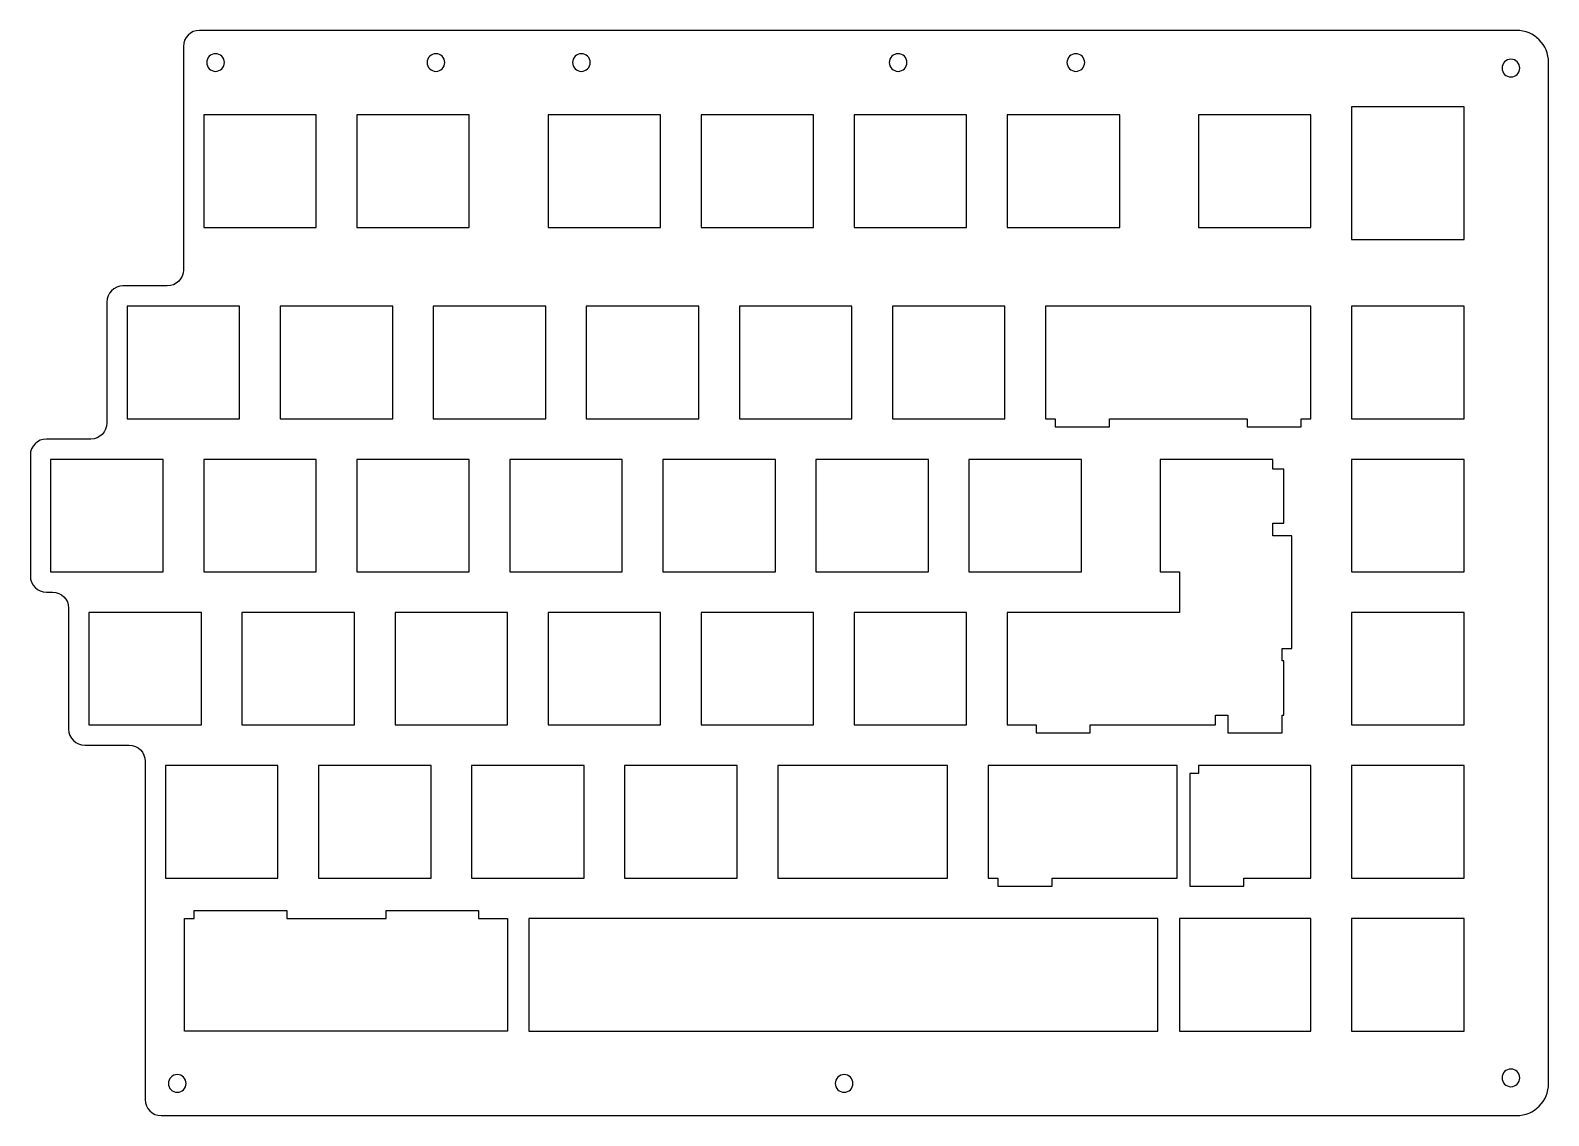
# Model space of a CAD drawing. Header units: inches. Extents: x 55 to 244, y -218 to -83.
import ezdxf

# ---------------------------------------------------------------- set-up
doc = ezdxf.new("R2010")
doc.units = ezdxf.units.IN
doc.header["$MEASUREMENT"] = 0
doc.layers.add('Layer 1', color=7, linetype='Continuous')

# ---------------------------------------------------------------- blocks, each defined once
blk = doc.blocks.new('block 2')
at = {"layer": 'Layer 1', "color": 7, "lineweight": 25, "true_color": 0xffffff}
blk.add_lwpolyline([(219.73, -108.75), (233.73, -108.75), (233.73, -92.25), (219.73, -92.25), (219.73, -108.75)], dxfattribs=at)
blk = doc.blocks.new('block 3')
at = {"layer": 'Layer 1', "color": 7, "lineweight": 25, "true_color": 0xffffff}
blk.add_lwpolyline([(219.73, -131.06), (233.73, -131.06), (233.73, -117.06), (219.73, -117.06), (219.73, -131.06)], dxfattribs=at)
blk = doc.blocks.new('block 4')
at = {"layer": 'Layer 1', "color": 7, "lineweight": 25, "true_color": 0xffffff}
blk.add_lwpolyline([(219.73, -150.11), (233.73, -150.11), (233.73, -136.11), (219.73, -136.11), (219.73, -150.11)], dxfattribs=at)
blk = doc.blocks.new('block 5')
at = {"layer": 'Layer 1', "color": 7, "lineweight": 25, "true_color": 0xffffff}
blk.add_lwpolyline([(219.73, -169.16), (233.73, -169.16), (233.73, -155.16), (219.73, -155.16), (219.73, -169.16)], dxfattribs=at)
blk = doc.blocks.new('block 6')
at = {"layer": 'Layer 1', "color": 7, "lineweight": 25, "true_color": 0xffffff}
blk.add_lwpolyline([(219.73, -188.21), (233.73, -188.21), (233.73, -174.21), (219.73, -174.21), (219.73, -188.21)], dxfattribs=at)
blk = doc.blocks.new('block 7')
at = {"layer": 'Layer 1', "color": 7, "lineweight": 25, "true_color": 0xffffff}
blk.add_lwpolyline([(219.73, -207.26), (233.73, -207.26), (233.73, -193.26), (219.73, -193.26), (219.73, -207.26)], dxfattribs=at)
blk = doc.blocks.new('block 8')
at = {"layer": 'Layer 1', "color": 7, "lineweight": 25, "true_color": 0xffffff}
blk.add_lwpolyline([(76.86, -107.25), (90.86, -107.25), (90.86, -93.25), (76.86, -93.25), (76.86, -107.25)], dxfattribs=at)
blk = doc.blocks.new('block 9')
at = {"layer": 'Layer 1', "color": 7, "lineweight": 25, "true_color": 0xffffff}
blk.add_lwpolyline([(95.91, -107.25), (109.91, -107.25), (109.91, -93.25), (95.91, -93.25), (95.91, -107.25)], dxfattribs=at)
blk = doc.blocks.new('block 10')
at = {"layer": 'Layer 1', "color": 7, "lineweight": 25, "true_color": 0xffffff}
blk.add_lwpolyline([(119.72, -107.25), (133.72, -107.25), (133.72, -93.25), (119.72, -93.25), (119.72, -107.25)], dxfattribs=at)
blk = doc.blocks.new('block 11')
at = {"layer": 'Layer 1', "color": 7, "lineweight": 25, "true_color": 0xffffff}
blk.add_lwpolyline([(138.77, -107.25), (152.77, -107.25), (152.77, -93.25), (138.77, -93.25), (138.77, -107.25)], dxfattribs=at)
blk = doc.blocks.new('block 12')
at = {"layer": 'Layer 1', "color": 7, "lineweight": 25, "true_color": 0xffffff}
blk.add_lwpolyline([(157.82, -107.25), (171.82, -107.25), (171.82, -93.25), (157.82, -93.25), (157.82, -107.25)], dxfattribs=at)
blk = doc.blocks.new('block 13')
at = {"layer": 'Layer 1', "color": 7, "lineweight": 25, "true_color": 0xffffff}
blk.add_lwpolyline([(176.87, -107.25), (190.87, -107.25), (190.87, -93.25), (176.87, -93.25), (176.87, -107.25)], dxfattribs=at)
blk = doc.blocks.new('block 14')
at = {"layer": 'Layer 1', "color": 7, "lineweight": 25, "true_color": 0xffffff}
blk.add_lwpolyline([(200.68, -107.25), (214.68, -107.25), (214.68, -93.25), (200.68, -93.25), (200.68, -107.25)], dxfattribs=at)
blk = doc.blocks.new('block 15')
at = {"layer": 'Layer 1', "color": 7, "lineweight": 25, "true_color": 0xffffff}
blk.add_lwpolyline([(67.33, -131.06), (81.33, -131.06), (81.33, -117.06), (67.33, -117.06), (67.33, -131.06)], dxfattribs=at)
blk = doc.blocks.new('block 16')
at = {"layer": 'Layer 1', "color": 7, "lineweight": 25, "true_color": 0xffffff}
blk.add_lwpolyline([(86.38, -131.06), (100.38, -131.06), (100.38, -117.06), (86.38, -117.06), (86.38, -131.06)], dxfattribs=at)
blk = doc.blocks.new('block 17')
at = {"layer": 'Layer 1', "color": 7, "lineweight": 25, "true_color": 0xffffff}
blk.add_lwpolyline([(105.43, -131.06), (119.43, -131.06), (119.43, -117.06), (105.43, -117.06), (105.43, -131.06)], dxfattribs=at)
blk = doc.blocks.new('block 18')
at = {"layer": 'Layer 1', "color": 7, "lineweight": 25, "true_color": 0xffffff}
blk.add_lwpolyline([(124.48, -131.06), (138.48, -131.06), (138.48, -117.06), (124.48, -117.06), (124.48, -131.06)], dxfattribs=at)
blk = doc.blocks.new('block 19')
at = {"layer": 'Layer 1', "color": 7, "lineweight": 25, "true_color": 0xffffff}
blk.add_lwpolyline([(143.53, -131.06), (157.53, -131.06), (157.53, -117.06), (143.53, -117.06), (143.53, -131.06)], dxfattribs=at)
blk = doc.blocks.new('block 20')
at = {"layer": 'Layer 1', "color": 7, "lineweight": 25, "true_color": 0xffffff}
blk.add_lwpolyline([(162.58, -131.06), (176.58, -131.06), (176.58, -117.06), (162.58, -117.06), (162.58, -131.06)], dxfattribs=at)
blk = doc.blocks.new('block 21')
at = {"layer": 'Layer 1', "color": 7, "lineweight": 25, "true_color": 0xffffff}
blk.add_lwpolyline([(57.81, -150.11), (71.81, -150.11), (71.81, -136.11), (57.81, -136.11), (57.81, -150.11)], dxfattribs=at)
blk = doc.blocks.new('block 22')
at = {"layer": 'Layer 1', "color": 7, "lineweight": 25, "true_color": 0xffffff}
blk.add_lwpolyline([(76.86, -150.11), (90.86, -150.11), (90.86, -136.11), (76.86, -136.11), (76.86, -150.11)], dxfattribs=at)
blk = doc.blocks.new('block 23')
at = {"layer": 'Layer 1', "color": 7, "lineweight": 25, "true_color": 0xffffff}
blk.add_lwpolyline([(95.91, -150.11), (109.91, -150.11), (109.91, -136.11), (95.91, -136.11), (95.91, -150.11)], dxfattribs=at)
blk = doc.blocks.new('block 24')
at = {"layer": 'Layer 1', "color": 7, "lineweight": 25, "true_color": 0xffffff}
blk.add_lwpolyline([(114.96, -150.11), (128.96, -150.11), (128.96, -136.11), (114.96, -136.11), (114.96, -150.11)], dxfattribs=at)
blk = doc.blocks.new('block 25')
at = {"layer": 'Layer 1', "color": 7, "lineweight": 25, "true_color": 0xffffff}
blk.add_lwpolyline([(134.01, -150.11), (148.01, -150.11), (148.01, -136.11), (134.01, -136.11), (134.01, -150.11)], dxfattribs=at)
blk = doc.blocks.new('block 26')
at = {"layer": 'Layer 1', "color": 7, "lineweight": 25, "true_color": 0xffffff}
blk.add_lwpolyline([(153.06, -150.11), (167.06, -150.11), (167.06, -136.11), (153.06, -136.11), (153.06, -150.11)], dxfattribs=at)
blk = doc.blocks.new('block 27')
at = {"layer": 'Layer 1', "color": 7, "lineweight": 25, "true_color": 0xffffff}
blk.add_lwpolyline([(172.11, -150.11), (186.11, -150.11), (186.11, -136.11), (172.11, -136.11), (172.11, -150.11)], dxfattribs=at)
blk = doc.blocks.new('block 28')
at = {"layer": 'Layer 1', "color": 7, "lineweight": 25, "true_color": 0xffffff}
blk.add_lwpolyline([(62.57, -169.16), (76.57, -169.16), (76.57, -155.16), (62.57, -155.16), (62.57, -169.16)], dxfattribs=at)
blk = doc.blocks.new('block 29')
at = {"layer": 'Layer 1', "color": 7, "lineweight": 25, "true_color": 0xffffff}
blk.add_lwpolyline([(81.62, -169.16), (95.62, -169.16), (95.62, -155.16), (81.62, -155.16), (81.62, -169.16)], dxfattribs=at)
blk = doc.blocks.new('block 30')
at = {"layer": 'Layer 1', "color": 7, "lineweight": 25, "true_color": 0xffffff}
blk.add_lwpolyline([(100.67, -169.16), (114.67, -169.16), (114.67, -155.16), (100.67, -155.16), (100.67, -169.16)], dxfattribs=at)
blk = doc.blocks.new('block 31')
at = {"layer": 'Layer 1', "color": 7, "lineweight": 25, "true_color": 0xffffff}
blk.add_lwpolyline([(119.72, -169.16), (133.72, -169.16), (133.72, -155.16), (119.72, -155.16), (119.72, -169.16)], dxfattribs=at)
blk = doc.blocks.new('block 32')
at = {"layer": 'Layer 1', "color": 7, "lineweight": 25, "true_color": 0xffffff}
blk.add_lwpolyline([(138.77, -169.16), (152.77, -169.16), (152.77, -155.16), (138.77, -155.16), (138.77, -169.16)], dxfattribs=at)
blk = doc.blocks.new('block 33')
at = {"layer": 'Layer 1', "color": 7, "lineweight": 25, "true_color": 0xffffff}
blk.add_lwpolyline([(157.82, -169.16), (171.82, -169.16), (171.82, -155.16), (157.82, -155.16), (157.82, -169.16)], dxfattribs=at)
blk = doc.blocks.new('block 34')
at = {"layer": 'Layer 1', "color": 7, "lineweight": 25, "true_color": 0xffffff}
blk.add_lwpolyline([(72.1, -188.21), (86.1, -188.21), (86.1, -174.21), (72.1, -174.21), (72.1, -188.21)], dxfattribs=at)
blk = doc.blocks.new('block 35')
at = {"layer": 'Layer 1', "color": 7, "lineweight": 25, "true_color": 0xffffff}
blk.add_lwpolyline([(91.15, -188.21), (105.15, -188.21), (105.15, -174.21), (91.15, -174.21), (91.15, -188.21)], dxfattribs=at)
blk = doc.blocks.new('block 36')
at = {"layer": 'Layer 1', "color": 7, "lineweight": 25, "true_color": 0xffffff}
blk.add_lwpolyline([(110.2, -188.21), (124.2, -188.21), (124.2, -174.21), (110.2, -174.21), (110.2, -188.21)], dxfattribs=at)
blk = doc.blocks.new('block 37')
at = {"layer": 'Layer 1', "color": 7, "lineweight": 25, "true_color": 0xffffff}
blk.add_lwpolyline([(129.25, -188.21), (143.25, -188.21), (143.25, -174.21), (129.25, -174.21), (129.25, -188.21)], dxfattribs=at)
blk = doc.blocks.new('block 38')
at = {"layer": 'Layer 1', "color": 7, "lineweight": 25, "true_color": 0xffffff}
for points in [[(188.49, -174.21), (184.01, -174.21), (181.63, -174.21), (174.49, -174.21), (174.49, -188.21), (175.7, -188.21), (175.7, -189.21), (182.45, -189.21), (182.45, -188.21), (184.01, -188.21), (188.49, -188.21), (195.63, -188.21), (198.01, -188.21), (198.01, -174.21), (195.63, -174.21), (188.49, -174.21)], [(200.68, -174.21), (200.68, -175.21), (199.58, -175.21), (199.58, -189.21), (206.33, -189.21), (206.33, -188.21), (214.68, -188.21), (214.68, -174.21), (200.68, -174.21)]]:
    blk.add_lwpolyline(points, dxfattribs=at)

msp = doc.modelspace()

# ---------------------------------------------------------------- linework, layer by layer
at = {"layer": 'Layer 1', "color": 7, "lineweight": 25, "true_color": 0xffffff}
for points in [[(205.16, -117.06), (200.68, -117.06), (195.63, -117.06), (191.16, -117.06), (181.63, -117.06), (181.63, -131.06), (182.85, -131.06), (182.85, -132.06), (189.6, -132.06), (189.6, -131.06), (191.16, -131.06), (195.63, -131.06), (200.68, -131.06), (205.16, -131.06), (206.72, -131.06), (206.72, -132.06), (213.47, -132.06), (213.47, -131.06), (214.68, -131.06), (214.68, -117.06), (205.16, -117.06)], [(212.3, -159.63), (212.3, -145.63), (209.92, -145.63), (209.92, -144.07), (211.3, -144.07), (211.3, -137.32), (209.92, -137.32), (209.92, -136.11), (195.92, -136.11), (195.92, -150.11), (198.3, -150.11), (198.3, -155.16), (190.87, -155.16), (188.78, -155.16), (176.87, -155.16), (176.87, -169.16), (180.46, -169.16), (180.46, -170.16), (187.21, -170.16), (187.21, -169.16), (188.78, -169.16), (190.87, -169.16), (202.78, -169.16), (202.78, -167.95), (204.34, -167.95), (204.34, -170.16), (211.09, -170.16), (211.09, -167.95), (211.3, -167.95), (211.3, -161.2), (211.09, -161.2), (211.09, -159.63), (212.3, -159.63)], [(162.3, -174.21), (155.44, -174.21), (148.3, -174.21), (148.3, -188.21), (155.44, -188.21), (162.3, -188.21), (169.44, -188.21), (169.44, -174.21), (162.3, -174.21)], [(114.67, -207.26), (84, -207.26), (74.48, -207.26), (74.48, -193.26), (75.69, -193.26), (75.69, -192.26), (80.45, -192.26), (82.44, -192.26), (87.2, -192.26), (87.2, -193.26), (88.48, -193.26), (88.76, -193.26), (98, -193.26), (99.57, -193.26), (99.57, -192.26), (104.33, -192.26), (106.32, -192.26), (111.08, -192.26), (111.08, -193.26), (114.67, -193.26), (114.67, -207.26)], [(117.34, -193.26), (117.34, -207.26), (195.63, -207.26), (195.63, -193.26), (117.34, -193.26)], [(212.3, -193.26), (200.68, -193.26), (198.3, -193.26), (198.3, -207.26), (200.68, -207.26), (212.3, -207.26), (214.68, -207.26), (214.68, -193.26), (212.3, -193.26)]]:
    msp.add_lwpolyline(points, dxfattribs=at)
at = {"layer": 'Layer 1', "color": 195, "lineweight": 25, "true_color": 0x794d9e}
for points, knots in [([(69.57, -215.78), (69.57, -215.78), (69.57, -173.68), (69.57, -173.68), (69.57, -172.58), (68.68, -171.68), (67.57, -171.68), (67.57, -171.68), (62.05, -171.68), (62.05, -171.68), (60.94, -171.68), (60.05, -170.79), (60.05, -169.68), (60.05, -169.68), (60.05, -154.63), (60.05, -154.63), (60.05, -153.53), (59.15, -152.63), (58.05, -152.63), (58.05, -152.63), (57.28, -152.63), (57.28, -152.63), (56.18, -152.63), (55.28, -151.74), (55.28, -150.63), (55.28, -150.63), (55.28, -135.58), (55.28, -135.58), (55.28, -134.48), (56.18, -133.58), (57.28, -133.58), (57.28, -133.58), (62.81, -133.58), (62.81, -133.58), (63.91, -133.58), (64.81, -132.69), (64.81, -131.58), (64.81, -131.58), (64.81, -116.53), (64.81, -116.53), (64.81, -115.43), (65.7, -114.53), (66.81, -114.53), (66.81, -114.53), (72.33, -114.53), (72.33, -114.53), (73.44, -114.53), (74.33, -113.64), (74.33, -112.53), (74.33, -112.53), (74.33, -84.72), (74.33, -84.72), (74.33, -83.62), (75.23, -82.72), (76.33, -82.72), (76.33, -82.72), (240.26, -82.72), (240.26, -82.72), (242.47, -82.72), (244.26, -84.51), (244.26, -86.72), (244.26, -86.72), (244.26, -213.78), (244.26, -213.78), (244.26, -215.99), (242.47, -217.78), (240.26, -217.78), (240.26, -217.78), (71.57, -217.78), (71.57, -217.78), (70.47, -217.78), (69.57, -216.89), (69.57, -215.78)], [0, 0, 0, 0, 1, 1, 1, 2, 2, 2, 3, 3, 3, 4, 4, 4, 5, 5, 5, 6, 6, 6, 7, 7, 7, 8, 8, 8, 9, 9, 9, 10, 10, 10, 11, 11, 11, 12, 12, 12, 13, 13, 13, 14, 14, 14, 15, 15, 15, 16, 16, 16, 17, 17, 17, 18, 18, 18, 19, 19, 19, 20, 20, 20, 21, 21, 21, 22, 22, 22, 23, 23, 23, 24, 24, 24, 24]), ([(79.43, -86.72), (79.43, -87.33), (78.94, -87.82), (78.33, -87.82), (77.73, -87.82), (77.23, -87.33), (77.23, -86.72), (77.23, -86.11), (77.73, -85.62), (78.33, -85.62), (78.94, -85.62), (79.43, -86.11), (79.43, -86.72)], [0, 0, 0, 0, 1, 1, 1, 2, 2, 2, 3, 3, 3, 4, 4, 4, 4]), ([(106.87, -86.72), (106.87, -87.33), (106.37, -87.82), (105.77, -87.82), (105.16, -87.82), (104.67, -87.33), (104.67, -86.72), (104.67, -86.11), (105.16, -85.62), (105.77, -85.62), (106.37, -85.62), (106.87, -86.11), (106.87, -86.72)], [0, 0, 0, 0, 1, 1, 1, 2, 2, 2, 3, 3, 3, 4, 4, 4, 4]), ([(124.97, -86.72), (124.97, -87.33), (124.47, -87.82), (123.87, -87.82), (123.26, -87.82), (122.77, -87.33), (122.77, -86.72), (122.77, -86.11), (123.26, -85.62), (123.87, -85.62), (124.47, -85.62), (124.97, -86.11), (124.97, -86.72)], [0, 0, 0, 0, 1, 1, 1, 2, 2, 2, 3, 3, 3, 4, 4, 4, 4]), ([(164.39, -86.72), (164.39, -87.33), (163.89, -87.82), (163.29, -87.82), (162.68, -87.82), (162.19, -87.33), (162.19, -86.72), (162.19, -86.11), (162.68, -85.62), (163.29, -85.62), (163.89, -85.62), (164.39, -86.11), (164.39, -86.72)], [0, 0, 0, 0, 1, 1, 1, 2, 2, 2, 3, 3, 3, 4, 4, 4, 4]), ([(186.51, -86.72), (186.51, -87.33), (186.01, -87.82), (185.41, -87.82), (184.8, -87.82), (184.31, -87.33), (184.31, -86.72), (184.31, -86.11), (184.8, -85.62), (185.41, -85.62), (186.01, -85.62), (186.51, -86.11), (186.51, -86.72)], [0, 0, 0, 0, 1, 1, 1, 2, 2, 2, 3, 3, 3, 4, 4, 4, 4]), ([(240.66, -87.42), (240.66, -88.03), (240.17, -88.52), (239.56, -88.52), (238.95, -88.52), (238.46, -88.03), (238.46, -87.42), (238.46, -86.81), (238.95, -86.32), (239.56, -86.32), (240.17, -86.32), (240.66, -86.81), (240.66, -87.42)], [0, 0, 0, 0, 1, 1, 1, 2, 2, 2, 3, 3, 3, 4, 4, 4, 4]), ([(74.67, -213.78), (74.67, -214.39), (74.18, -214.88), (73.57, -214.88), (72.96, -214.88), (72.47, -214.39), (72.47, -213.78), (72.47, -213.18), (72.96, -212.68), (73.57, -212.68), (74.18, -212.68), (74.67, -213.18), (74.67, -213.78)], [0, 0, 0, 0, 1, 1, 1, 2, 2, 2, 3, 3, 3, 4, 4, 4, 4]), ([(157.67, -213.78), (157.67, -214.39), (157.18, -214.88), (156.57, -214.88), (155.96, -214.88), (155.47, -214.39), (155.47, -213.78), (155.47, -213.18), (155.96, -212.68), (156.57, -212.68), (157.18, -212.68), (157.67, -213.18), (157.67, -213.78)], [0, 0, 0, 0, 1, 1, 1, 2, 2, 2, 3, 3, 3, 4, 4, 4, 4]), ([(240.66, -213.08), (240.66, -213.69), (240.17, -214.18), (239.56, -214.18), (238.95, -214.18), (238.46, -213.69), (238.46, -213.08), (238.46, -212.48), (238.95, -211.98), (239.56, -211.98), (240.17, -211.98), (240.66, -212.48), (240.66, -213.08)], [0, 0, 0, 0, 1, 1, 1, 2, 2, 2, 3, 3, 3, 4, 4, 4, 4])]:
    msp.add_open_spline(points, degree=3, knots=knots, dxfattribs=at)

# ---------------------------------------------------------------- block references
at = {"layer": 'Layer 1'}
for name in ['block 2', 'block 8', 'block 9', 'block 10', 'block 11', 'block 12', 'block 13', 'block 14', 'block 15', 'block 16', 'block 17', 'block 18', 'block 19', 'block 20', 'block 3', 'block 21', 'block 22', 'block 23', 'block 24', 'block 25', 'block 26', 'block 27', 'block 4', 'block 28', 'block 29', 'block 30', 'block 31', 'block 32', 'block 33', 'block 5', 'block 34', 'block 35', 'block 36', 'block 37', 'block 38', 'block 6', 'block 7']:
    msp.add_blockref(name, (0, 0), dxfattribs=at)

doc.saveas('drawing.dxf')
